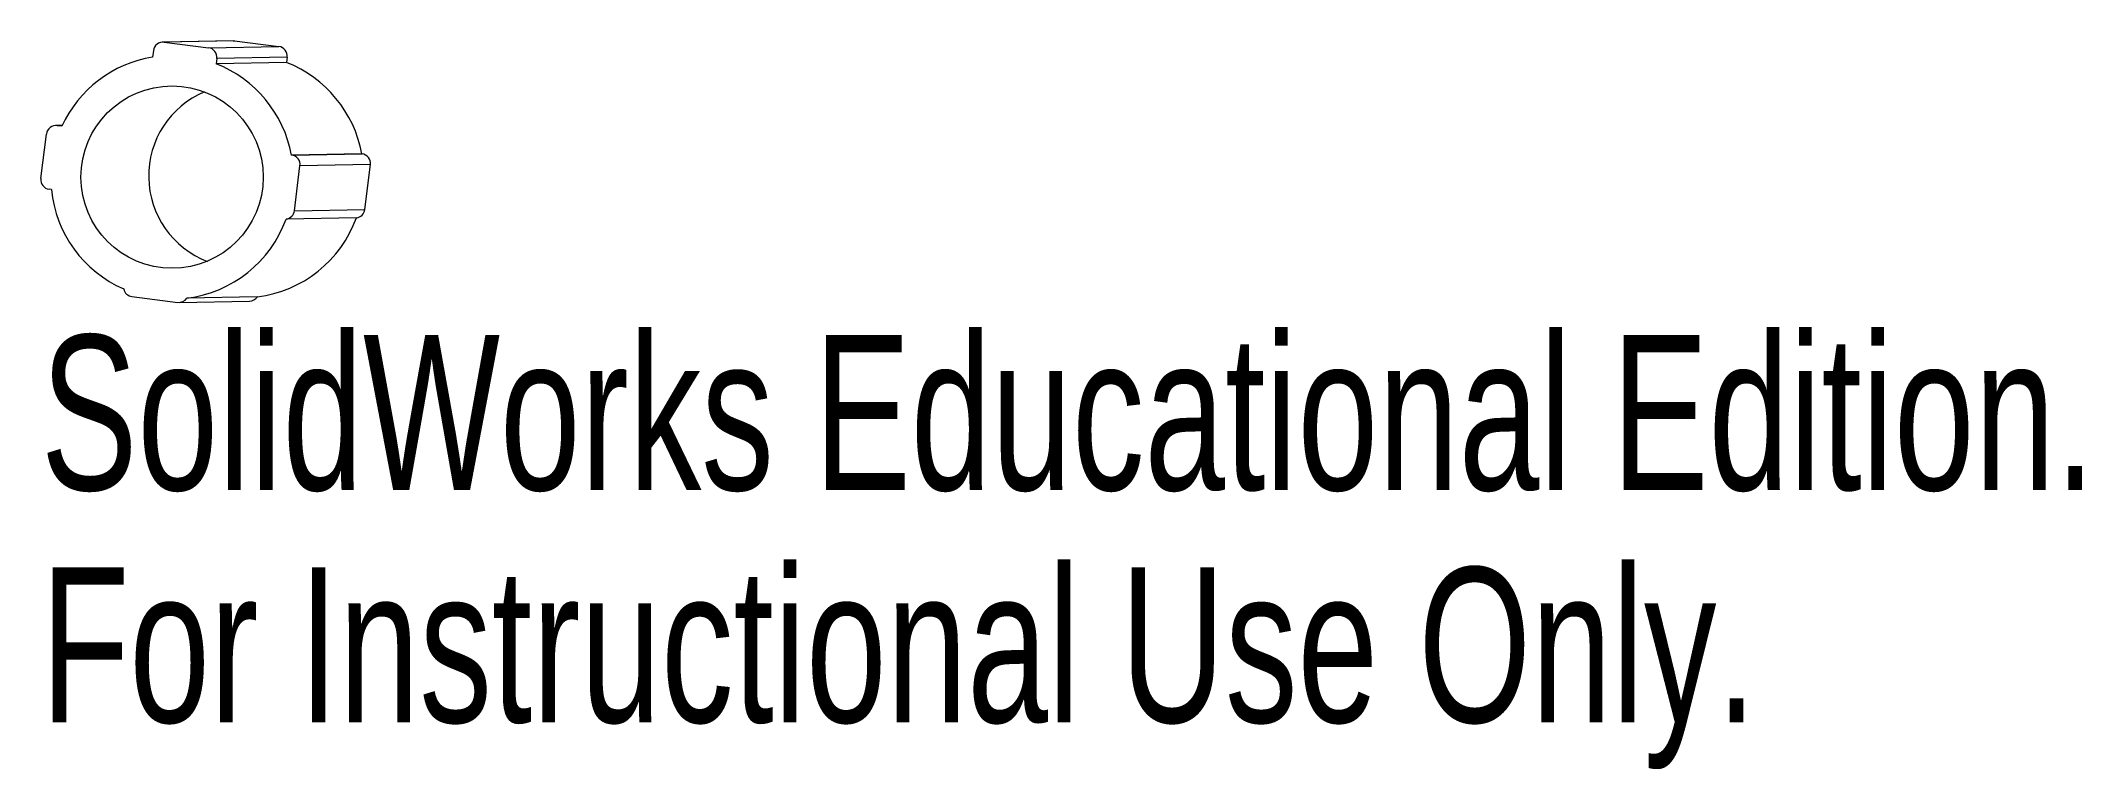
# Model space of a CAD drawing. Header units: millimetres. Extents: x -4.1 to 59.6, y -18.5 to 4.3.
import ezdxf

# ---------------------------------------------------------------- set-up
doc = ezdxf.new("R2010")
doc.units = ezdxf.units.MM
doc.styles.add('SLDTEXTSTYLE0', font='TXT', dxfattribs={"width": 0.7})

msp = doc.modelspace()

# ---------------------------------------------------------------- linework, layer by layer
at = {"color": 7, "linetype": 'Continuous', "lineweight": 15}
for p, q in [((-0.584, 3.954), (-0.609, 3.751)), ((1.904, 4.256), (-0.293, 4.216)), ((1.946, 4.254), (-0.25, 4.214)), ((-0.25, 4.214), (1.135, 4.041)), ((1.135, 4.041), (3.331, 4.08)), ((1.904, 4.256), (1.946, 4.254)), ((1.946, 4.254), (3.331, 4.08)), ((1.395, 3.706), (1.374, 3.541)), ((3.571, 3.581), (1.374, 3.541)), ((3.591, 3.746), (1.395, 3.706)), ((3.591, 3.746), (3.571, 3.581)), ((-4.095, -0.04), (-3.922, 1.349)), ((-3.429, 1.616), (-3.631, 1.612)), ((-3.43, 1.612), (-3.589, 1.61)), ((-3.44, 1.591), (-3.589, 1.61)), ((5.921, 0.732), (3.725, 0.692)), ((3.732, 0.691), (3.725, 0.692)), ((3.732, 0.691), (5.928, 0.731)), ((5.928, 0.731), (5.921, 0.732)), ((3.817, -1.042), (3.991, 0.357)), ((6.188, 0.396), (3.991, 0.357)), ((6.014, -1.002), (6.188, 0.396)), ((-3.769, -0.383), (-3.836, -0.375)), ((5.755, -1.262), (3.559, -1.302)), ((3.817, -1.042), (6.014, -1.002)), ((-1.254, -3.722), (0.178, -3.902)), ((2.66, -3.732), (0.463, -3.772)), ((0.221, -3.904), (2.417, -3.864))]:
    msp.add_line(p, q, dxfattribs=at)
msp.add_circle((-0.001, 0.006), 2.844, dxfattribs=at)
for centre, radius, start, end in [((-0.287, 3.917), 0.299, 82.92768, 172.99422), ((1.097, 3.743), 0.3, 352.82469, 82.75768), ((3.294, 3.783), 0.3, 352.82469, 82.75768), ((0.004, 0.011), 3.789, 99.31012, 155.36088), ((-0.01, 0.005), 3.798, 10.43461, 68.62413), ((2.186, 0.044), 3.798, 10.43461, 68.62413), ((2.121, 0.039), 2.853, 112.98949, 249.09316), ((-3.625, 1.313), 0.299, 82.92768, 172.99422), ((3.694, 0.394), 0.3, 352.82469, 82.75768), ((5.891, 0.434), 0.3, 352.82469, 82.75768), ((-3.798, -0.077), 0.3, 172.82469, 262.75768), ((0.011, -0.003), 3.799, 185.73883, 246.38828), ((2.192, 0.03), 3.79, 277.08413, 340.0681), ((3.52, -1.005), 0.3, 277.47083, 352.96763), ((5.717, -0.966), 0.3, 277.47083, 352.96763), ((-0.004, -0.01), 3.79, 277.08413, 340.0681), ((-1.217, -3.425), 0.299, 191.53506, 262.79174), ((0.215, -3.605), 0.299, 262.87886, 326.18328), ((2.412, -3.565), 0.299, 271.06369, 326.17961)]:
    msp.add_arc(centre, radius, start, end, dxfattribs=at)

# ---------------------------------------------------------------- texts
at = {"color": 7, "linetype": 'Continuous', "char_height": 4.83362, "attachment_point": 1, "style": 'SLDTEXTSTYLE0'}
for s, insert in [('SolidWorks Educational Edition.', (-4.098, -4.924)), ('For Instructional Use Only.', (-4.098, -12.174))]:
    msp.add_mtext(s, dxfattribs=dict(at, insert=insert))

doc.saveas('drawing.dxf')
